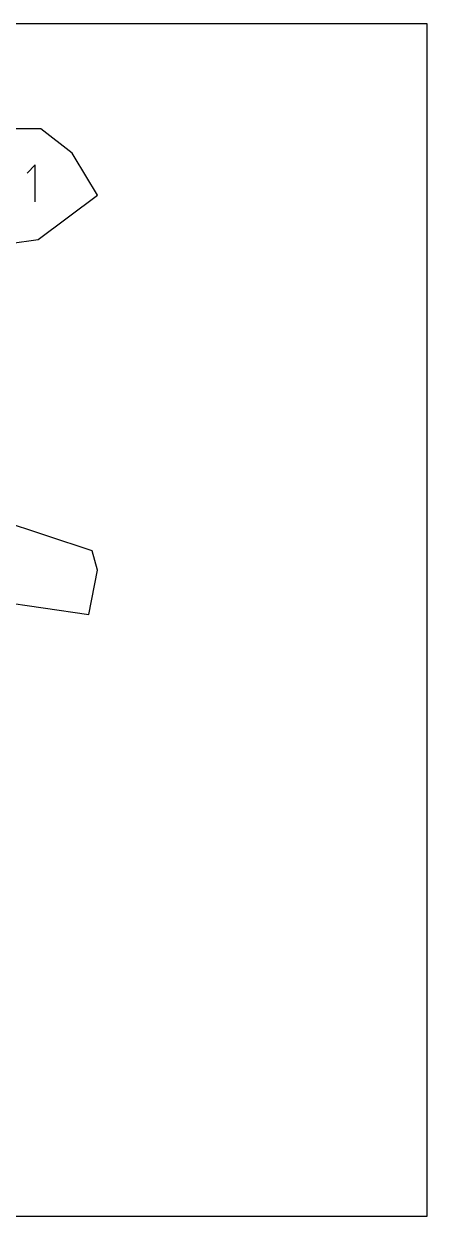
# Model space of a CAD drawing. Extents: x 0 to 40, y 0 to 40.
# Drawn here: x 26.47 to 40, y 0 to 40 of the extents above; entities that cross this region are included whole.
import ezdxf

# ---------------------------------------------------------------- set-up
doc = ezdxf.new("R2010")
doc.units = 0

msp = doc.modelspace()

# ---------------------------------------------------------------- linework, layer by layer
at = {"layer": 'annotation', "color": 1}
for p, q in [((26.852821, 35.271394), (26.575542, 34.994037)), ((26.852821, 34.024146), (26.852821, 35.271394))]:
    msp.add_line(p, q, dxfattribs=at)
at = {"layer": 'boundary', "color": 5}
for p, q in [((27.041146, 36.476868), (21.352735, 36.476868)), ((28.090753, 35.657938), (27.041146, 36.476868)), ((28.154533, 35.553521), (28.090753, 35.657938)), ((28.155298, 35.552031), (28.154533, 35.553521)), ((28.938928, 34.248568), (28.155298, 35.552031)), ((26.953415, 32.769066), (28.938928, 34.248568)), ((25.997232, 32.630416), (26.953415, 32.769066)), ((28.759078, 22.318503), (25.634489, 23.34766)), ((28.942425, 21.667587), (28.759078, 22.318503)), ((28.6507, 20.183355), (28.942425, 21.667587)), ((22.383971, 21.089929), (28.6507, 20.183355))]:
    msp.add_line(p, q, dxfattribs=at)
at = {"layer": 'frame', "color": 5}
for p, q in [((40, 40), (0, 40)), ((40, 0), (40, 40)), ((0, 0), (40, 0))]:
    msp.add_line(p, q, dxfattribs=at)

doc.saveas('drawing.dxf')
